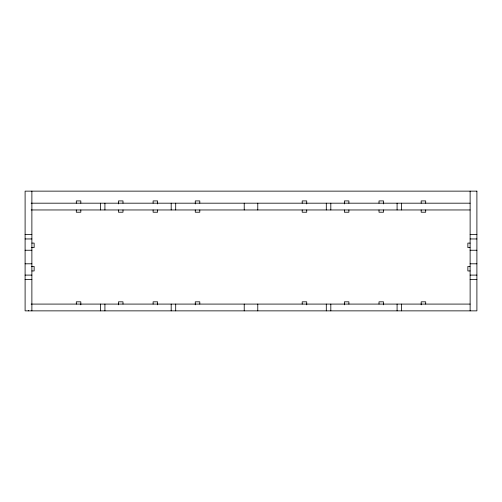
<?xml version="1.0" encoding="UTF-8"?>
<svg xmlns="http://www.w3.org/2000/svg" width="502" height="502" viewBox="0 0 502 502"><rect width="100%" height="100%" fill="white"/><g stroke="black" fill="none" stroke-linecap="round" stroke-linejoin="round"><path stroke-width="0.75" d="M31.124 203.184L470.123 203.184M31.124 209.962L470.123 209.962M25.1 234.434L31.877 234.434M470.123 234.434L476.9 234.434M25.1 238.952L31.877 238.952M470.123 238.952L476.9 238.952M31.877 243.093L34.136 243.093L34.136 247.612L31.312 247.612M470.123 243.093L467.864 243.093L467.864 247.612L469.979 247.612M25.1 250.247L31.877 250.247M470.123 250.247L476.9 250.247M25.1 263.801L31.877 263.801M470.123 263.801L476.9 263.801M31.312 266.436L34.136 266.436L34.136 270.954L31.877 270.954M469.979 266.436L467.864 266.436L467.864 270.954L470.123 270.954M25.1 275.096L31.877 275.096M470.123 275.096L476.9 275.096M25.1 279.614L31.877 279.614M470.123 279.614L476.9 279.614M31.124 304.087L470.123 304.087M470.123 191.136L470.123 310.863M425.696 203.184L425.696 200.925L421.178 200.925L421.178 203.184M425.696 209.962L425.696 212.22L421.178 212.22L421.178 209.962M425.696 304.087L425.696 301.827L421.178 301.827L421.178 304.839M401.6 203.184L401.6 209.962M401.6 304.087L401.6 310.863M397.082 203.184L397.082 209.962M397.082 304.087L397.082 310.863M383.528 203.937L383.528 200.925L379.01 200.925L379.01 203.184M383.528 209.962L383.528 212.22L379.01 212.22L379.01 209.962M383.528 304.839L383.528 301.827L379.01 301.827L379.01 304.087M348.89 203.184L348.89 200.925L344.372 200.925L344.372 203.937M348.89 209.962L348.89 212.22L344.372 212.22L344.372 209.962M348.89 304.087L348.89 301.827L344.372 301.827L344.372 304.839M330.818 203.184L330.818 209.962M330.818 304.087L330.818 310.863M326.3 203.184L326.3 209.962M326.3 304.087L326.3 310.863M306.722 203.937L306.722 200.925L302.204 200.925L302.204 203.184M306.722 209.962L306.722 212.22L302.204 212.22L302.204 209.962M306.722 304.839L306.722 301.827L302.204 301.827L302.204 304.087M257.777 203.184L257.777 209.962M257.777 304.087L257.777 310.863M244.223 203.184L244.223 209.962M244.223 304.087L244.223 310.863M199.796 203.184L199.796 200.925L195.278 200.925L195.278 203.937M199.796 209.962L199.796 212.22L195.278 212.22L195.278 209.962M199.796 304.087L199.796 301.827L195.278 301.827L195.278 304.839M175.7 203.184L175.7 209.962M175.7 304.087L175.7 310.863M171.182 203.184L171.182 209.962M171.182 304.087L171.182 310.863M157.628 203.937L157.628 200.925L153.11 200.925L153.11 203.184M157.628 209.962L157.628 212.22L153.11 212.22L153.11 209.962M157.628 304.839L157.628 301.827L153.11 301.827L153.11 304.087M122.99 203.184L122.99 200.925L118.472 200.925L118.472 203.937M122.99 209.962L122.99 212.22L118.472 212.22L118.472 209.962M122.99 304.087L122.99 301.827L118.472 301.827L118.472 304.839M104.918 203.184L104.918 209.962M104.918 304.087L104.918 310.863M100.4 203.184L100.4 209.962M100.4 304.087L100.4 310.863M80.822 203.184L80.822 200.925L76.304 200.925L76.304 203.184M80.822 209.962L80.822 212.22L76.304 212.22L76.304 209.962M80.822 304.839L80.822 301.827L76.304 301.827L76.304 304.087M31.877 191.136L31.877 310.863M28.488 310.437L28.488 310.863M476.9 191.136L25.1 191.136L25.1 310.863L476.9 310.863L476.9 191.136"/></g></svg>
